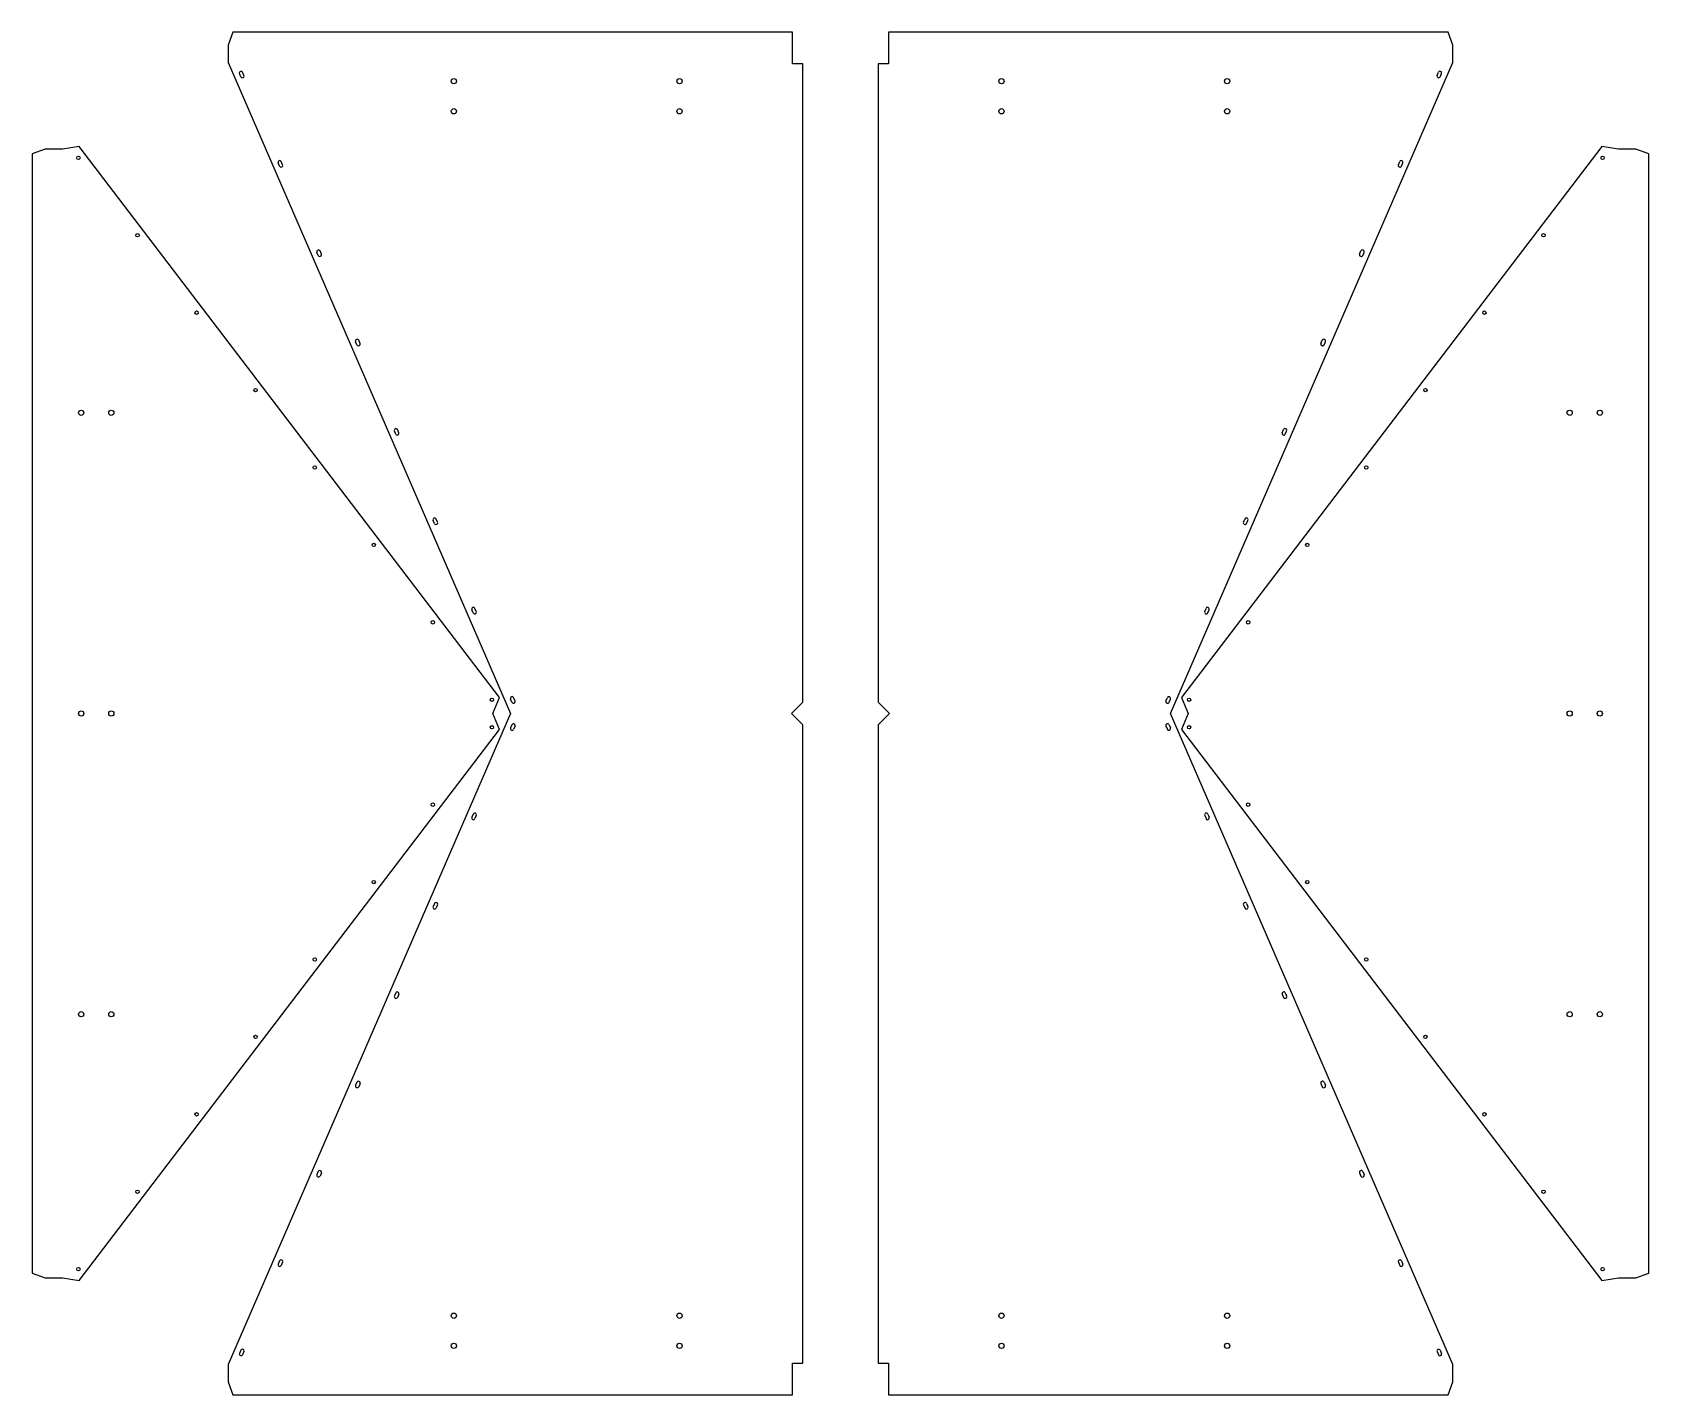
# Model space of a CAD drawing. Header units: millimetres. Extents: x -260 to 1888, y -906 to 906.
import ezdxf

# ---------------------------------------------------------------- set-up
doc = ezdxf.new("R2010")
doc.units = ezdxf.units.MM

msp = doc.modelspace()

# ---------------------------------------------------------------- linework, layer by layer
for p, q in [((6, 906.0294), (0, 889.0294)), ((750, 906.0294), (6, 906.0294)), ((750, 864.0294), (750, 906.0294)), ((878, 906.0294), (878, 864.0294)), ((1622, 906.0294), (878, 906.0294)), ((1628, 889.0294), (1622, 906.0294)), ((0, 889.0294), (0, 866.0294)), ((1628, 866.0294), (1628, 889.0294)), ((0, 866.0294), (375.2332, 0)), ((764, 864.0294), (750, 864.0294)), ((764, 15), (764, 864.0294)), ((878, 864.0294), (864, 864.0294)), ((864, 864.0294), (864, 15)), ((1252.7668, 0), (1628, 866.0294)), ((16.7323, 846.9053), (14.9432, 851.0344)), ((20.8614, 848.6943), (19.0723, 852.8234)), ((1607.1386, 848.6943), (1608.9277, 852.8234)), ((1611.2677, 846.9053), (1613.0568, 851.0344)), ((-198.2828, 754.3694), (-220.4543, 750.46)), ((360.8502, 21.2755), (-198.2828, 754.3694)), ((1826.2828, 754.3694), (1267.1498, 21.2755)), ((1848.4543, 750.46), (1826.2828, 754.3694)), ((-243.4543, 750.46), (-260.4543, 744.46)), ((-260.4543, 744.46), (-260.4543, -744.46)), ((-220.4543, 750.46), (-243.4543, 750.46)), ((68.2171, 728.0795), (66.4281, 732.2086)), ((72.3462, 729.8686), (70.5572, 733.9977)), ((1555.6538, 729.8686), (1557.4428, 733.9977)), ((1559.7829, 728.0795), (1561.5719, 732.2086)), ((1871.4543, 750.46), (1848.4543, 750.46)), ((1888.4543, 744.46), (1871.4543, 750.46)), ((1888.4543, -744.46), (1888.4543, 744.46)), ((119.702, 609.2538), (117.9129, 613.3828)), ((123.831, 611.0428), (122.042, 615.1719)), ((1504.169, 611.0428), (1505.958, 615.1719)), ((1508.298, 609.2538), (1510.0871, 613.3828)), ((171.1868, 490.428), (169.3977, 494.5571)), ((175.3159, 492.217), (173.5268, 496.3461)), ((1452.6841, 492.217), (1454.4732, 496.3461)), ((1456.8132, 490.428), (1458.6023, 494.5571)), ((222.6716, 371.6022), (220.8826, 375.7313)), ((226.8007, 373.3913), (225.0116, 377.5204)), ((1401.1993, 373.3913), (1402.9884, 377.5204)), ((1405.3284, 371.6022), (1407.1174, 375.7313)), ((278.2855, 254.5655), (276.4965, 258.6946)), ((1349.7145, 254.5655), (1351.5035, 258.6946)), ((274.1564, 252.7765), (272.3674, 256.9055)), ((1353.8436, 252.7765), (1355.6326, 256.9055)), ((325.6413, 133.9507), (323.8522, 138.0798)), ((329.7703, 135.7397), (327.9813, 139.8688)), ((1298.2297, 135.7397), (1300.0187, 139.8688)), ((1302.3587, 133.9507), (1304.1478, 138.0798)), ((375.2332, 0), (0, -866.0294)), ((351.9238, 0), (360.8502, 21.2755)), ((360.8502, -21.2755), (351.9238, 0)), ((377.1261, 15.1249), (375.337, 19.254)), ((381.2552, 16.914), (379.4661, 21.0431)), ((749, 0), (764, 15)), ((764, -15), (749, 0)), ((864, 15), (879, 0)), ((879, 0), (864, -15)), ((1246.7448, 16.914), (1248.5339, 21.0431)), ((1250.8739, 15.1249), (1252.663, 19.254)), ((1628, -866.0294), (1252.7668, 0)), ((1267.1498, 21.2755), (1276.0762, 0)), ((1276.0762, 0), (1267.1498, -21.2755)), ((-198.2828, -754.3694), (360.8502, -21.2755)), ((377.1261, -15.1249), (375.337, -19.254)), ((381.2552, -16.914), (379.4661, -21.0431)), ((764, -864.0294), (764, -15)), ((864, -15), (864, -864.0294)), ((1246.7448, -16.914), (1248.5339, -21.0431)), ((1250.8739, -15.1249), (1252.663, -19.254)), ((1267.1498, -21.2755), (1826.2828, -754.3694)), ((325.6413, -133.9507), (323.8522, -138.0798)), ((329.7703, -135.7397), (327.9813, -139.8688)), ((1298.2297, -135.7397), (1300.0187, -139.8688)), ((1302.3587, -133.9507), (1304.1478, -138.0798)), ((274.1564, -252.7765), (272.3674, -256.9055)), ((278.2855, -254.5655), (276.4965, -258.6946)), ((1349.7145, -254.5655), (1351.5035, -258.6946)), ((1353.8436, -252.7765), (1355.6326, -256.9055)), ((222.6716, -371.6022), (220.8826, -375.7313)), ((226.8007, -373.3913), (225.0116, -377.5204)), ((1401.1993, -373.3913), (1402.9884, -377.5204)), ((1405.3284, -371.6022), (1407.1174, -375.7313)), ((171.1868, -490.428), (169.3977, -494.5571)), ((175.3159, -492.217), (173.5268, -496.3461)), ((1452.6841, -492.217), (1454.4732, -496.3461)), ((1456.8132, -490.428), (1458.6023, -494.5571)), ((119.702, -609.2538), (117.9129, -613.3828)), ((123.831, -611.0428), (122.042, -615.1719)), ((1504.169, -611.0428), (1505.958, -615.1719)), ((1508.298, -609.2538), (1510.0871, -613.3828)), ((68.2171, -728.0795), (66.4281, -732.2086)), ((72.3462, -729.8686), (70.5572, -733.9977)), ((1555.6538, -729.8686), (1557.4428, -733.9977)), ((1559.7829, -728.0795), (1561.5719, -732.2086)), ((-260.4543, -744.46), (-243.4543, -750.46)), ((-243.4543, -750.46), (-220.4543, -750.46)), ((-220.4543, -750.46), (-198.2828, -754.3694)), ((1826.2828, -754.3694), (1848.4543, -750.46)), ((1848.4543, -750.46), (1871.4543, -750.46)), ((1871.4543, -750.46), (1888.4543, -744.46)), ((16.7323, -846.9053), (14.9432, -851.0344)), ((20.8614, -848.6943), (19.0723, -852.8234)), ((1607.1386, -848.6943), (1608.9277, -852.8234)), ((1611.2677, -846.9053), (1613.0568, -851.0344)), ((0, -866.0294), (0, -889.0294)), ((750, -906.0294), (750, -864.0294)), ((750, -864.0294), (764, -864.0294)), ((864, -864.0294), (878, -864.0294)), ((878, -864.0294), (878, -906.0294)), ((1628, -889.0294), (1628, -866.0294)), ((0, -889.0294), (6, -906.0294)), ((1622, -906.0294), (1628, -889.0294)), ((6, -906.0294), (750, -906.0294)), ((878, -906.0294), (1622, -906.0294))]:
    msp.add_line(p, q)
for centre, radius in [((300, 841.0294), 3.5), ((600, 841.0294), 3.5), ((1028, 841.0294), 3.5), ((1328, 841.0294), 3.5), ((300, 801.0294), 3.5), ((600, 801.0294), 3.5), ((1028, 801.0294), 3.5), ((1328, 801.0294), 3.5), ((-199.1916, 739.0714), 2.25), ((1827.1916, 739.0714), 2.25), ((-120.657, 636.1026), 2.25), ((1748.657, 636.1026), 2.25), ((-42.1224, 533.1339), 2.25), ((1670.1224, 533.1339), 2.25), ((36.4122, 430.1651), 2.25), ((1591.5878, 430.1651), 2.25), ((-195.4543, 400), 3.5), ((-155.4543, 400), 3.5), ((1783.4543, 400), 3.5), ((1823.4543, 400), 3.5), ((114.9468, 327.1964), 2.25), ((1513.0532, 327.1964), 2.25), ((193.4814, 224.2276), 2.25), ((1434.5186, 224.2276), 2.25), ((272.016, 121.2588), 2.25), ((1355.984, 121.2588), 2.25), ((-195.4543, 0), 3.5), ((-155.4543, 0), 3.5), ((350.5506, 18.2901), 2.25), ((1277.4494, 18.2901), 2.25), ((1783.4543, 0), 3.5), ((1823.4543, 0), 3.5), ((350.5506, -18.2901), 2.25), ((1277.4494, -18.2901), 2.25), ((272.016, -121.2588), 2.25), ((1355.984, -121.2588), 2.25), ((193.4814, -224.2276), 2.25), ((1434.5186, -224.2276), 2.25), ((114.9468, -327.1964), 2.25), ((1513.0532, -327.1964), 2.25), ((-195.4543, -400), 3.5), ((-155.4543, -400), 3.5), ((1783.4543, -400), 3.5), ((1823.4543, -400), 3.5), ((36.4122, -430.1651), 2.25), ((1591.5878, -430.1651), 2.25), ((-42.1224, -533.1339), 2.25), ((1670.1224, -533.1339), 2.25), ((-120.657, -636.1026), 2.25), ((1748.657, -636.1026), 2.25), ((-199.1916, -739.0714), 2.25), ((1827.1916, -739.0714), 2.25), ((300, -801.0294), 3.5), ((600, -801.0294), 3.5), ((1028, -801.0294), 3.5), ((1328, -801.0294), 3.5), ((300, -841.0294), 3.5), ((600, -841.0294), 3.5), ((1028, -841.0294), 3.5), ((1328, -841.0294), 3.5)]:
    msp.add_circle(centre, radius)
for centre, start, end in [((17.0078, 851.9289), 23.4261, 203.4261), ((18.7968, 847.7998), 203.4261, 23.4261), ((1609.2032, 847.7998), 156.5739, 336.5739), ((1610.9922, 851.9289), 336.5739, 156.5739), ((68.4926, 733.1031), 23.4261, 203.4261), ((1559.5074, 733.1031), 336.5739, 156.5739), ((70.2817, 728.974), 203.4261, 23.4261), ((1557.7183, 728.974), 156.5739, 336.5739), ((119.9774, 614.2774), 23.4261, 203.4261), ((121.7665, 610.1483), 203.4261, 23.4261), ((1506.2335, 610.1483), 156.5739, 336.5739), ((1508.0226, 614.2774), 336.5739, 156.5739), ((171.4623, 495.4516), 23.4261, 203.4261), ((1456.5377, 495.4516), 336.5739, 156.5739), ((173.2513, 491.3225), 203.4261, 23.4261), ((1454.7487, 491.3225), 156.5739, 336.5739), ((222.9471, 376.6258), 23.4261, 203.4261), ((224.7361, 372.4968), 203.4261, 23.4261), ((1403.2639, 372.4968), 156.5739, 336.5739), ((1405.0529, 376.6258), 336.5739, 156.5739), ((274.4319, 257.8001), 23.4261, 203.4261), ((1353.5681, 257.8001), 336.5739, 156.5739), ((276.221, 253.671), 203.4261, 23.4261), ((1351.779, 253.671), 156.5739, 336.5739), ((325.9168, 138.9743), 23.4261, 203.4261), ((327.7058, 134.8452), 203.4261, 23.4261), ((1300.2942, 134.8452), 156.5739, 336.5739), ((1302.0832, 138.9743), 336.5739, 156.5739), ((377.4016, 20.1485), 23.4261, 203.4261), ((1250.5984, 20.1485), 336.5739, 156.5739), ((379.1906, 16.0195), 203.4261, 23.4261), ((1248.8094, 16.0195), 156.5739, 336.5739), ((377.4016, -20.1485), 156.5739, 336.5739), ((379.1906, -16.0195), 336.5739, 156.5739), ((1248.8094, -16.0195), 23.4261, 203.4261), ((1250.5984, -20.1485), 203.4261, 23.4261), ((325.9168, -138.9743), 156.5739, 336.5739), ((327.7058, -134.8452), 336.5739, 156.5739), ((1300.2942, -134.8452), 23.4261, 203.4261), ((1302.0832, -138.9743), 203.4261, 23.4261), ((274.4319, -257.8001), 156.5739, 336.5739), ((276.221, -253.671), 336.5739, 156.5739), ((1351.779, -253.671), 23.4261, 203.4261), ((1353.5681, -257.8001), 203.4261, 23.4261), ((222.9471, -376.6258), 156.5739, 336.5739), ((224.7361, -372.4968), 336.5739, 156.5739), ((1403.2639, -372.4968), 23.4261, 203.4261), ((1405.0529, -376.6258), 203.4261, 23.4261), ((173.2513, -491.3225), 336.5739, 156.5739), ((1454.7487, -491.3225), 23.4261, 203.4261), ((171.4623, -495.4516), 156.5739, 336.5739), ((1456.5377, -495.4516), 203.4261, 23.4261), ((119.9774, -614.2774), 156.5739, 336.5739), ((121.7665, -610.1483), 336.5739, 156.5739), ((1506.2335, -610.1483), 23.4261, 203.4261), ((1508.0226, -614.2774), 203.4261, 23.4261), ((70.2817, -728.974), 336.5739, 156.5739), ((1557.7183, -728.974), 23.4261, 203.4261), ((68.4926, -733.1031), 156.5739, 336.5739), ((1559.5074, -733.1031), 203.4261, 23.4261), ((17.0078, -851.9289), 156.5739, 336.5739), ((18.7968, -847.7998), 336.5739, 156.5739), ((1609.2032, -847.7998), 23.4261, 203.4261), ((1610.9922, -851.9289), 203.4261, 23.4261)]:
    msp.add_arc(centre, 2.25, start, end)

doc.saveas('drawing.dxf')
